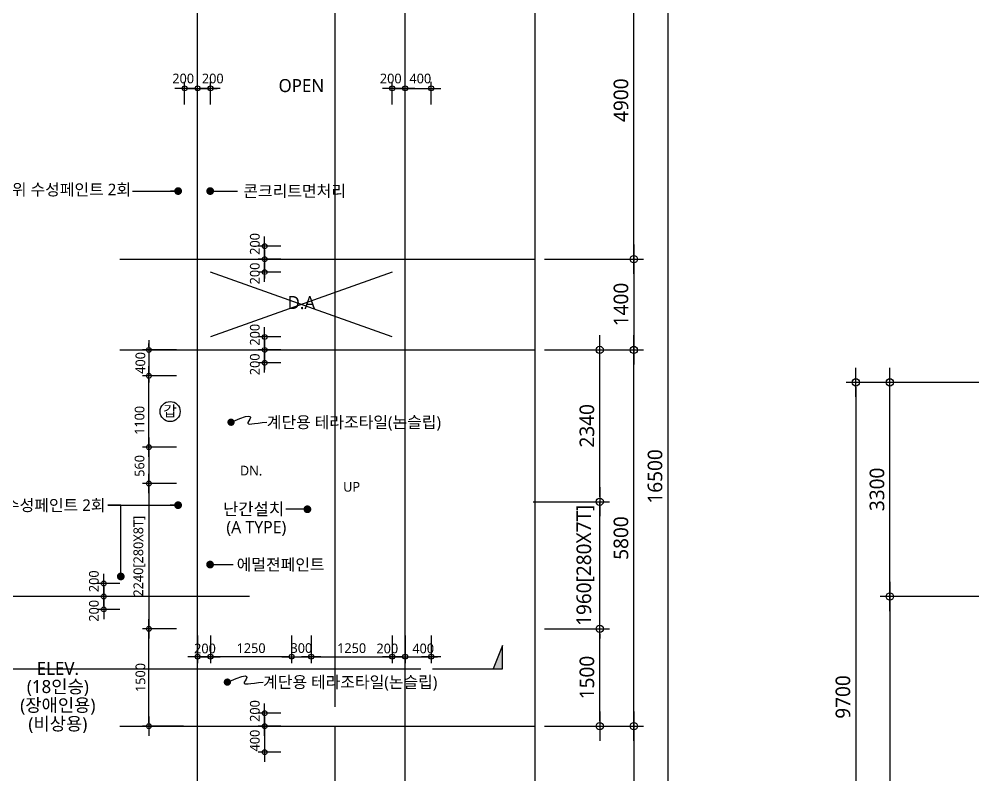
# Model space of a CAD drawing. Header units: millimetres. Extents: x 81033 to 452328, y -17390 to 42241.
# Drawn here: x 157903 to 172845, y 9728 to 21370 of the extents above; entities that cross this region are included whole.
import ezdxf
from ezdxf.enums import TextEntityAlignment as Align

# ---------------------------------------------------------------- set-up
doc = ezdxf.new("R2010")
doc.units = ezdxf.units.MM
doc.header["$LTSCALE"] = 100
doc.header["$MEASUREMENT"] = 0
doc.header["$PDSIZE"] = -10
doc.linetypes.add('CEN', pattern=[62, 60, -1, 0, -1])
doc.layers.get('0').update_dxf_attribs({"linetype": 'CONTINUOUS'})
doc.layers.get('Defpoints').update_dxf_attribs({"color": 171, "linetype": 'CONTINUOUS'})
for name, color, linetype in [('CEN(ST)', 1, 'CEN'), ('LED', 7, 'CONTINUOUS'), ('NDIM', 7, 'CONTINUOUS'), ('SYM', 7, 'CONTINUOUS'), ('TEXT(MIN)', 7, 'CONTINUOUS'), ('TEXT(NOTE小)', 1, 'CONTINUOUS'), ('TEXT(노트)', 7, 'CONTINUOUS')]:
    doc.layers.add(name, color=color, linetype=linetype)
doc.styles.add('CGS', font='cgse', dxfattribs={"bigfont": 'cgs'})
doc.styles.add('나눔바른고딕', font='NanumBarunGothic.ttf')
doc.dimstyles.new('NDIM 1200', dxfattribs={"dimscale": 75, "dimtxt": 3, "dimasz": 1, "dimexe": 2, "dimexo": 2, "dimgap": 1, "dimtad": 1, "dimdec": 0, "dimdsep": 46, "dimtxsty": 'CGS', "dimblk": 'DOT0', "dimcen": 1, "dimdle": 8, "dimclrd": 256, "dimclre": 256, "dimclrt": 256, "dimadec": 0, "dimazin": 0, "dimtfac": 1, "dimtdec": 0, "dimtix": 1, "dimtmove": 2, "dimatfit": 3, "dimldrblk": 'DOT0', "dimfxl": 1, "dimtolj": 1, "dimtzin": 0, "dimlwd": -1, "dimlwe": -1, "dimarcsym": 0})

# ---------------------------------------------------------------- blocks, each defined once
blk = doc.blocks.new('갑종방화문표기')
at = {"layer": 'TEXT(NOTE小)'}
blk.add_circle((0, 0), 150, dxfattribs=at)
at = {"layer": 'TEXT(NOTE小)', "style": '나눔바른고딕'}
blk.add_text('갑', height=160, dxfattribs=at).set_placement((-2, 7), align=Align.MIDDLE_CENTER)
blk = doc.blocks.new('DOT0')
blk.add_line((-3, 0), (3, 0))
at = {"color": 6}
blk.add_circle((0, 0), 0.75, dxfattribs=at)
blk = doc.blocks.new('*D28')
at = {"layer": 'Defpoints', "color": 0, "ltscale": 0.4, "transparency": 16777216}
for p in [(165850, 11975), (166850, 11975), (165850, 10475)]:
    blk.add_point(p, dxfattribs=at)
at = {"layer": 'NDIM', "ltscale": 0.4, "transparency": 16777216}
for p, q in [((166000, 11975), (167000, 11975)), ((166850, 10550), (166850, 11900)), ((166000, 10475), (167000, 10475))]:
    blk.add_line(p, q, dxfattribs=at)
at = {"layer": 'NDIM', "ltscale": 0.4, "transparency": 16777216, "xscale": 75, "yscale": 75, "zscale": 75}
for p, rotation in [((166850, 11975), 90), ((166850, 10475), 270)]:
    blk.add_blockref('DOT0', p, dxfattribs=dict(at, rotation=rotation))
at = {"layer": 'NDIM', "ltscale": 0.4, "transparency": 16777216, "insert": (166653, 11225), "char_height": 225, "attachment_point": 5, "rotation": 90, "style": '나눔바른고딕'}
blk.add_mtext('\\A1;1500', dxfattribs=at)
blk = doc.blocks.new('*D29')
at = {"layer": 'Defpoints', "color": 0, "ltscale": 0.4, "transparency": 16777216}
for p in [(165676, 13935), (166850, 13935), (165850, 11975)]:
    blk.add_point(p, dxfattribs=at)
at = {"layer": 'NDIM', "ltscale": 0.4, "transparency": 16777216}
for p, q in [((166850, 14010), (166850, 14085)), ((165826, 13935), (167000, 13935)), ((166850, 11975), (166850, 13935)), ((166000, 11975), (167000, 11975)), ((166850, 11900), (166850, 11825))]:
    blk.add_line(p, q, dxfattribs=at)
at = {"layer": 'NDIM', "ltscale": 0.4, "transparency": 16777216, "xscale": 75, "yscale": 75, "zscale": 75}
for p, rotation in [((166850, 13935), 270), ((166850, 11975), 90)]:
    blk.add_blockref('DOT0', p, dxfattribs=dict(at, rotation=rotation))
at = {"layer": 'NDIM', "ltscale": 0.4, "transparency": 16777216, "insert": (166629, 12955), "char_height": 225, "attachment_point": 5, "rotation": 90, "style": '나눔바른고딕'}
blk.add_mtext('\\A1;1960[280X7T]', dxfattribs=at)
blk = doc.blocks.new('*D30')
at = {"layer": 'Defpoints', "color": 0, "ltscale": 0.4, "transparency": 16777216}
for p in [(165850, 16275), (166850, 16275), (165676, 13935)]:
    blk.add_point(p, dxfattribs=at)
at = {"layer": 'NDIM', "ltscale": 0.4, "transparency": 16777216}
for p, q in [((166000, 16275), (167000, 16275)), ((166850, 14010), (166850, 16200)), ((165826, 13935), (167000, 13935))]:
    blk.add_line(p, q, dxfattribs=at)
at = {"layer": 'NDIM', "ltscale": 0.4, "transparency": 16777216, "xscale": 75, "yscale": 75, "zscale": 75}
for p, rotation in [((166850, 16275), 90), ((166850, 13935), 270)]:
    blk.add_blockref('DOT0', p, dxfattribs=dict(at, rotation=rotation))
at = {"layer": 'NDIM', "ltscale": 0.4, "transparency": 16777216, "insert": (166653, 15105), "char_height": 225, "attachment_point": 5, "rotation": 90, "style": '나눔바른고딕'}
blk.add_mtext('\\A1;2340', dxfattribs=at)
blk = doc.blocks.new('*D24')
at = {"layer": 'Defpoints', "color": 0, "ltscale": 0.4, "transparency": 16777216}
for p in [(165850, 16275), (167375, 16275), (165850, 10475)]:
    blk.add_point(p, dxfattribs=at)
at = {"layer": 'NDIM', "ltscale": 0.4, "transparency": 16777216}
for p, q in [((166000, 16275), (167525, 16275)), ((167375, 10550), (167375, 16200)), ((166000, 10475), (167525, 10475))]:
    blk.add_line(p, q, dxfattribs=at)
at = {"layer": 'NDIM', "ltscale": 0.4, "transparency": 16777216, "xscale": 75, "yscale": 75, "zscale": 75}
for p, rotation in [((167375, 16275), 90), ((167375, 10475), 270)]:
    blk.add_blockref('DOT0', p, dxfattribs=dict(at, rotation=rotation))
at = {"layer": 'NDIM', "ltscale": 0.4, "transparency": 16777216, "insert": (167178, 13375), "char_height": 225, "attachment_point": 5, "rotation": 90, "style": '나눔바른고딕'}
blk.add_mtext('\\A1;5800', dxfattribs=at)
blk = doc.blocks.new('*D25')
at = {"layer": 'Defpoints', "color": 0, "ltscale": 0.4, "transparency": 16777216}
for p in [(165850, 17675), (165850, 16275), (167375, 16275)]:
    blk.add_point(p, dxfattribs=at)
at = {"layer": 'NDIM', "ltscale": 0.4, "transparency": 16777216}
for p, q in [((166000, 17675), (167525, 17675)), ((167375, 17600), (167375, 16350)), ((166000, 16275), (167525, 16275))]:
    blk.add_line(p, q, dxfattribs=at)
at = {"layer": 'NDIM', "ltscale": 0.4, "transparency": 16777216, "xscale": 75, "yscale": 75, "zscale": 75}
for p, rotation in [((167375, 17675), 90), ((167375, 16275), 270)]:
    blk.add_blockref('DOT0', p, dxfattribs=dict(at, rotation=rotation))
at = {"layer": 'NDIM', "ltscale": 0.4, "transparency": 16777216, "insert": (167178, 16975), "char_height": 225, "attachment_point": 5, "rotation": 90, "style": '나눔바른고딕'}
blk.add_mtext('\\A1;1400', dxfattribs=at)
blk = doc.blocks.new('*D26')
at = {"layer": 'Defpoints', "color": 0, "ltscale": 0.4, "transparency": 16777216}
for p in [(165850, 22575), (167375, 22575), (165850, 17675)]:
    blk.add_point(p, dxfattribs=at)
at = {"layer": 'NDIM', "ltscale": 0.4, "transparency": 16777216}
for p, q in [((166000, 22575), (167525, 22575)), ((167375, 17750), (167375, 22500)), ((166000, 17675), (167525, 17675))]:
    blk.add_line(p, q, dxfattribs=at)
at = {"layer": 'NDIM', "ltscale": 0.4, "transparency": 16777216, "xscale": 75, "yscale": 75, "zscale": 75}
for p, rotation in [((167375, 22575), 90), ((167375, 17675), 270)]:
    blk.add_blockref('DOT0', p, dxfattribs=dict(at, rotation=rotation))
at = {"layer": 'NDIM', "ltscale": 0.4, "transparency": 16777216, "insert": (167178, 20125), "char_height": 225, "attachment_point": 5, "rotation": 90, "style": '나눔바른고딕'}
blk.add_mtext('\\A1;4900', dxfattribs=at)
blk = doc.blocks.new('*D19')
at = {"layer": 'Defpoints', "color": 0, "ltscale": 0.4, "transparency": 16777216}
for p in [(165850, 10475), (165850, 6075), (167375, 6075)]:
    blk.add_point(p, dxfattribs=at)
at = {"layer": 'NDIM', "ltscale": 0.4, "transparency": 16777216}
for p, q in [((166000, 10475), (167525, 10475)), ((167375, 10400), (167375, 6150)), ((166000, 6075), (167525, 6075))]:
    blk.add_line(p, q, dxfattribs=at)
at = {"layer": 'NDIM', "ltscale": 0.4, "transparency": 16777216, "xscale": 75, "yscale": 75, "zscale": 75}
for p, rotation in [((167375, 10475), 90), ((167375, 6075), 270)]:
    blk.add_blockref('DOT0', p, dxfattribs=dict(at, rotation=rotation))
at = {"layer": 'NDIM', "ltscale": 0.4, "transparency": 16777216, "insert": (167178, 8275), "char_height": 225, "attachment_point": 5, "rotation": 90, "style": '나눔바른고딕'}
blk.add_mtext('\\A1;4400', dxfattribs=at)
blk = doc.blocks.new('*D21')
at = {"layer": 'Defpoints', "color": 0, "ltscale": 0.4, "transparency": 16777216}
for p in [(165850, 22575), (165850, 6075), (167900, 6075)]:
    blk.add_point(p, dxfattribs=at)
at = {"layer": 'NDIM', "ltscale": 0.4, "transparency": 16777216}
for p, q in [((166000, 22575), (168050, 22575)), ((167900, 22500), (167900, 6150)), ((166000, 6075), (168050, 6075))]:
    blk.add_line(p, q, dxfattribs=at)
at = {"layer": 'NDIM', "ltscale": 0.4, "transparency": 16777216, "xscale": 75, "yscale": 75, "zscale": 75}
for p, rotation in [((167900, 22575), 90), ((167900, 6075), 270)]:
    blk.add_blockref('DOT0', p, dxfattribs=dict(at, rotation=rotation))
at = {"layer": 'NDIM', "ltscale": 0.4, "transparency": 16777216, "insert": (167703, 14325), "char_height": 225, "attachment_point": 5, "rotation": 90, "style": '나눔바른고딕'}
blk.add_mtext('\\A1;16500', dxfattribs=at)
blk = doc.blocks.new('*D117')
at = {"layer": 'Defpoints', "color": 0, "ltscale": 0.4, "transparency": 16777216}
for p in [(172847, 15775), (170798, 6075), (172847, 6075)]:
    blk.add_point(p, dxfattribs=at)
at = {"layer": 'NDIM', "ltscale": 0.4, "transparency": 16777216}
for p, q in [((172697, 15775), (170648, 15775)), ((170798, 15700), (170798, 6150)), ((172697, 6075), (170648, 6075))]:
    blk.add_line(p, q, dxfattribs=at)
at = {"layer": 'NDIM', "ltscale": 0.4, "transparency": 16777216, "xscale": 75, "yscale": 75, "zscale": 75}
for p, rotation in [((170798, 15775), 90), ((170798, 6075), 270)]:
    blk.add_blockref('DOT0', p, dxfattribs=dict(at, rotation=rotation))
at = {"layer": 'NDIM', "ltscale": 0.4, "transparency": 16777216, "insert": (170600, 10925), "char_height": 225, "attachment_point": 5, "rotation": 90, "style": '나눔바른고딕'}
blk.add_mtext('\\A1;9700', dxfattribs=at)
blk = doc.blocks.new('*D119')
at = {"layer": 'Defpoints', "color": 0, "ltscale": 0.4, "transparency": 16777216}
for p in [(171323, 15775), (172847, 15775), (172847, 12475)]:
    blk.add_point(p, dxfattribs=at)
at = {"layer": 'NDIM', "ltscale": 0.4, "transparency": 16777216}
for p, q in [((172697, 15775), (171173, 15775)), ((171323, 12550), (171323, 15700)), ((172697, 12475), (171173, 12475))]:
    blk.add_line(p, q, dxfattribs=at)
at = {"layer": 'NDIM', "ltscale": 0.4, "transparency": 16777216, "xscale": 75, "yscale": 75, "zscale": 75}
for p, rotation in [((171323, 15775), 90), ((171323, 12475), 270)]:
    blk.add_blockref('DOT0', p, dxfattribs=dict(at, rotation=rotation))
at = {"layer": 'NDIM', "ltscale": 0.4, "transparency": 16777216, "insert": (171125, 14125), "char_height": 225, "attachment_point": 5, "rotation": 90, "style": '나눔바른고딕'}
blk.add_mtext('\\A1;3300', dxfattribs=at)
blk = doc.blocks.new('*D120')
at = {"layer": 'Defpoints', "color": 0, "ltscale": 0.4, "transparency": 16777216}
for p in [(172847, 12475), (171323, 6075), (172847, 6075)]:
    blk.add_point(p, dxfattribs=at)
at = {"layer": 'NDIM', "ltscale": 0.4, "transparency": 16777216}
for p, q in [((172697, 12475), (171173, 12475)), ((171323, 12400), (171323, 6150)), ((172697, 6075), (171173, 6075))]:
    blk.add_line(p, q, dxfattribs=at)
at = {"layer": 'NDIM', "ltscale": 0.4, "transparency": 16777216, "xscale": 75, "yscale": 75, "zscale": 75}
for p, rotation in [((171323, 12475), 90), ((171323, 6075), 270)]:
    blk.add_blockref('DOT0', p, dxfattribs=dict(at, rotation=rotation))
at = {"layer": 'NDIM', "ltscale": 0.4, "transparency": 16777216, "insert": (171125, 9275), "char_height": 225, "attachment_point": 5, "rotation": 90, "style": '나눔바른고딕'}
blk.add_mtext('\\A1;6400', dxfattribs=at)
blk = doc.blocks.new('SECTION-11')
at = {"layer": 'SYM'}
blk.add_hatch(color=256, dxfattribs=at).paths.add_polyline_path([(171265, 27376), (171625, 27232), (171625, 27376)])
h = blk.add_hatch(color=256, dxfattribs=at)
h.paths.add_polyline_path([(170777, 11530), (171201, 11106, -0.414214), (171201, 11954)])
h.paths.add_polyline_path([(171201, 11106), (171625, 10682), (171625, 10930, -0.198912)])
h.paths.add_polyline_path([(171201, 11954, -0.198912), (171625, 12130), (171625, 12379)])
at = {"layer": 'Defpoints'}
blk.add_line((171625, 13930), (171625, 25132), dxfattribs=at)
at = {"layer": 'SYM'}
for p, q in [((171265, 27376), (171625, 27232)), ((171625, 27376), (171265, 27376)), ((171625, 25492), (171625, 27376)), ((171625, 25132), (171625, 25312)), ((171625, 13630), (171625, 13930)), ((171625, 12130), (171625, 13330)), ((171625, 12379), (170777, 11530)), ((171625, 10682), (170777, 11530)), ((171025, 11530), (172225, 11530)), ((171625, 10682), (171625, 10930))]:
    blk.add_line(p, q, dxfattribs=at)
blk.add_arc((171625, 11530), 600, 90, 88.3138, dxfattribs=at)
blk = doc.blocks.new('*D356')
at = {"layer": 'Defpoints', "color": 0, "ltscale": 0.4, "transparency": 16777216}
for p in [(159203, 12675), (159550, 12675), (159550, 12475)]:
    blk.add_point(p, dxfattribs=at)
at = {"layer": 'NDIM', "ltscale": 0.4, "transparency": 16777216}
for p, q in [((159450, 12675), (159103, 12675)), ((159203, 12525), (159203, 12625)), ((159450, 12475), (159103, 12475))]:
    blk.add_line(p, q, dxfattribs=at)
at = {"layer": 'NDIM', "ltscale": 0.4, "transparency": 16777216, "xscale": 50, "yscale": 50, "zscale": 50}
for p, rotation in [((159203, 12675), 90), ((159203, 12475), 270)]:
    blk.add_blockref('DOT0', p, dxfattribs=dict(at, rotation=rotation))
at = {"layer": 'NDIM', "ltscale": 0.4, "transparency": 16777216, "insert": (159052, 12709), "char_height": 150, "attachment_point": 5, "rotation": 90, "style": '나눔바른고딕'}
blk.add_mtext('\\A1;200', dxfattribs=at)
blk = doc.blocks.new('*D357')
at = {"layer": 'Defpoints', "color": 0, "ltscale": 0.4, "transparency": 16777216}
for p in [(159550, 12475), (159203, 12275), (159550, 12275)]:
    blk.add_point(p, dxfattribs=at)
at = {"layer": 'NDIM', "ltscale": 0.4, "transparency": 16777216}
for p, q in [((159450, 12475), (159103, 12475)), ((159203, 12425), (159203, 12325)), ((159450, 12275), (159103, 12275))]:
    blk.add_line(p, q, dxfattribs=at)
at = {"layer": 'NDIM', "ltscale": 0.4, "transparency": 16777216, "xscale": 50, "yscale": 50, "zscale": 50}
for p, rotation in [((159203, 12475), 90), ((159203, 12275), 270)]:
    blk.add_blockref('DOT0', p, dxfattribs=dict(at, rotation=rotation))
at = {"layer": 'NDIM', "ltscale": 0.4, "transparency": 16777216, "insert": (159052, 12253), "char_height": 150, "attachment_point": 5, "rotation": 90, "style": '나눔바른고딕'}
blk.add_mtext('\\A1;200', dxfattribs=at)
blk = doc.blocks.new('*D375')
at = {"layer": 'Defpoints', "color": 0, "ltscale": 0.4, "transparency": 16777216}
for p in [(161684, 10675), (162031, 10675), (162031, 10475)]:
    blk.add_point(p, dxfattribs=at)
at = {"layer": 'NDIM', "ltscale": 0.4, "transparency": 16777216}
for p, q in [((161931, 10675), (161584, 10675)), ((161684, 10525), (161684, 10625)), ((161931, 10475), (161584, 10475))]:
    blk.add_line(p, q, dxfattribs=at)
at = {"layer": 'NDIM', "ltscale": 0.4, "transparency": 16777216, "xscale": 50, "yscale": 50, "zscale": 50}
for p, rotation in [((161684, 10675), 90), ((161684, 10475), 270)]:
    blk.add_blockref('DOT0', p, dxfattribs=dict(at, rotation=rotation))
at = {"layer": 'NDIM', "ltscale": 0.4, "transparency": 16777216, "insert": (161533, 10709), "char_height": 150, "attachment_point": 5, "rotation": 90, "style": '나눔바른고딕'}
blk.add_mtext('\\A1;200', dxfattribs=at)
blk = doc.blocks.new('*D376')
at = {"layer": 'Defpoints', "color": 0, "ltscale": 0.4, "transparency": 16777216}
for p in [(162031, 10475), (161684, 10075), (162031, 10075)]:
    blk.add_point(p, dxfattribs=at)
at = {"layer": 'NDIM', "ltscale": 0.4, "transparency": 16777216}
for p, q in [((161931, 10475), (161584, 10475)), ((161684, 10425), (161684, 10125)), ((161931, 10075), (161584, 10075))]:
    blk.add_line(p, q, dxfattribs=at)
at = {"layer": 'NDIM', "ltscale": 0.4, "transparency": 16777216, "xscale": 50, "yscale": 50, "zscale": 50}
for p, rotation in [((161684, 10475), 90), ((161684, 10075), 270)]:
    blk.add_blockref('DOT0', p, dxfattribs=dict(at, rotation=rotation))
at = {"layer": 'NDIM', "ltscale": 0.4, "transparency": 16777216, "insert": (161533, 10253), "char_height": 150, "attachment_point": 5, "rotation": 90, "style": '나눔바른고딕'}
blk.add_mtext('\\A1;400', dxfattribs=at)
blk = doc.blocks.new('*D377')
at = {"layer": 'Defpoints', "color": 0, "ltscale": 0.4, "transparency": 16777216}
for p in [(160850, 11975), (162100, 11975), (160850, 11546)]:
    blk.add_point(p, dxfattribs=at)
at = {"layer": 'NDIM', "ltscale": 0.4, "transparency": 16777216}
for p, q in [((160850, 11875), (160850, 11446)), ((162100, 11875), (162100, 11446)), ((162050, 11546), (160900, 11546))]:
    blk.add_line(p, q, dxfattribs=at)
at = {"layer": 'NDIM', "ltscale": 0.4, "transparency": 16777216, "xscale": 50, "yscale": 50, "zscale": 50, "rotation": 180}
blk.add_blockref('DOT0', (160850, 11546), dxfattribs=at)
at = {"layer": 'NDIM', "ltscale": 0.4, "transparency": 16777216, "xscale": 50, "yscale": 50, "zscale": 50}
blk.add_blockref('DOT0', (162100, 11546), dxfattribs=at)
at = {"layer": 'NDIM', "ltscale": 0.4, "transparency": 16777216, "insert": (161475, 11677), "char_height": 150, "attachment_point": 5, "style": '나눔바른고딕'}
blk.add_mtext('\\A1;1250', dxfattribs=at)
blk = doc.blocks.new('*D378')
at = {"layer": 'Defpoints', "color": 0, "ltscale": 0.4, "transparency": 16777216}
for p in [(162100, 11975), (162400, 11975), (162400, 11546)]:
    blk.add_point(p, dxfattribs=at)
at = {"layer": 'NDIM', "ltscale": 0.4, "transparency": 16777216}
for p, q in [((162100, 11875), (162100, 11446)), ((162400, 11875), (162400, 11446)), ((162050, 11546), (162000, 11546)), ((162100, 11546), (162400, 11546)), ((162450, 11546), (162500, 11546))]:
    blk.add_line(p, q, dxfattribs=at)
at = {"layer": 'NDIM', "ltscale": 0.4, "transparency": 16777216, "xscale": 50, "yscale": 50, "zscale": 50}
blk.add_blockref('DOT0', (162100, 11546), dxfattribs=at)
at = {"layer": 'NDIM', "ltscale": 0.4, "transparency": 16777216, "xscale": 50, "yscale": 50, "zscale": 50, "rotation": 180}
blk.add_blockref('DOT0', (162400, 11546), dxfattribs=at)
at = {"layer": 'NDIM', "ltscale": 0.4, "transparency": 16777216, "insert": (162250, 11678), "char_height": 150, "attachment_point": 5, "style": '나눔바른고딕'}
blk.add_mtext('\\A1;300', dxfattribs=at)
blk = doc.blocks.new('*D379')
at = {"layer": 'Defpoints', "color": 0, "ltscale": 0.4, "transparency": 16777216}
for p in [(162400, 11975), (163650, 11975), (163650, 11546)]:
    blk.add_point(p, dxfattribs=at)
at = {"layer": 'NDIM', "ltscale": 0.4, "transparency": 16777216}
for p, q in [((162400, 11875), (162400, 11446)), ((163650, 11875), (163650, 11446)), ((162450, 11546), (163600, 11546))]:
    blk.add_line(p, q, dxfattribs=at)
at = {"layer": 'NDIM', "ltscale": 0.4, "transparency": 16777216, "xscale": 50, "yscale": 50, "zscale": 50, "rotation": 180}
blk.add_blockref('DOT0', (162400, 11546), dxfattribs=at)
at = {"layer": 'NDIM', "ltscale": 0.4, "transparency": 16777216, "xscale": 50, "yscale": 50, "zscale": 50}
blk.add_blockref('DOT0', (163650, 11546), dxfattribs=at)
at = {"layer": 'NDIM', "ltscale": 0.4, "transparency": 16777216, "insert": (163025, 11677), "char_height": 150, "attachment_point": 5, "style": '나눔바른고딕'}
blk.add_mtext('\\A1;1250', dxfattribs=at)
blk = doc.blocks.new('*D380')
at = {"layer": 'Defpoints', "color": 0, "ltscale": 0.4, "transparency": 16777216}
for p in [(160650, 11975), (160850, 11975), (160850, 11546)]:
    blk.add_point(p, dxfattribs=at)
at = {"layer": 'NDIM', "ltscale": 0.4, "transparency": 16777216}
for p, q in [((160650, 11875), (160650, 11446)), ((160850, 11875), (160850, 11446)), ((160700, 11546), (160800, 11546))]:
    blk.add_line(p, q, dxfattribs=at)
at = {"layer": 'NDIM', "ltscale": 0.4, "transparency": 16777216, "xscale": 50, "yscale": 50, "zscale": 50, "rotation": 180}
blk.add_blockref('DOT0', (160650, 11546), dxfattribs=at)
at = {"layer": 'NDIM', "ltscale": 0.4, "transparency": 16777216, "xscale": 50, "yscale": 50, "zscale": 50}
blk.add_blockref('DOT0', (160850, 11546), dxfattribs=at)
at = {"layer": 'NDIM', "ltscale": 0.4, "transparency": 16777216, "insert": (160764, 11672), "char_height": 150, "attachment_point": 5, "style": '나눔바른고딕'}
blk.add_mtext('\\A1;200', dxfattribs=at)
blk = doc.blocks.new('*D381')
at = {"layer": 'Defpoints', "color": 0, "ltscale": 0.4, "transparency": 16777216}
for p in [(163650, 11975), (163850, 11975), (163650, 11546)]:
    blk.add_point(p, dxfattribs=at)
at = {"layer": 'NDIM', "ltscale": 0.4, "transparency": 16777216}
for p, q in [((163650, 11875), (163650, 11446)), ((163850, 11875), (163850, 11446)), ((163800, 11546), (163700, 11546))]:
    blk.add_line(p, q, dxfattribs=at)
at = {"layer": 'NDIM', "ltscale": 0.4, "transparency": 16777216, "xscale": 50, "yscale": 50, "zscale": 50, "rotation": 180}
blk.add_blockref('DOT0', (163650, 11546), dxfattribs=at)
at = {"layer": 'NDIM', "ltscale": 0.4, "transparency": 16777216, "xscale": 50, "yscale": 50, "zscale": 50}
blk.add_blockref('DOT0', (163850, 11546), dxfattribs=at)
at = {"layer": 'NDIM', "ltscale": 0.4, "transparency": 16777216, "insert": (163575, 11672), "char_height": 150, "attachment_point": 5, "style": '나눔바른고딕'}
blk.add_mtext('\\A1;200', dxfattribs=at)
blk = doc.blocks.new('*D382')
at = {"layer": 'Defpoints', "color": 0, "ltscale": 0.4, "transparency": 16777216}
for p in [(163850, 11975), (164250, 11975), (164250, 11546)]:
    blk.add_point(p, dxfattribs=at)
at = {"layer": 'NDIM', "ltscale": 0.4, "transparency": 16777216}
for p, q in [((163850, 11875), (163850, 11446)), ((164250, 11875), (164250, 11446)), ((163800, 11546), (163750, 11546)), ((163850, 11546), (164250, 11546)), ((164300, 11546), (164350, 11546))]:
    blk.add_line(p, q, dxfattribs=at)
at = {"layer": 'NDIM', "ltscale": 0.4, "transparency": 16777216, "xscale": 50, "yscale": 50, "zscale": 50}
blk.add_blockref('DOT0', (163850, 11546), dxfattribs=at)
at = {"layer": 'NDIM', "ltscale": 0.4, "transparency": 16777216, "xscale": 50, "yscale": 50, "zscale": 50, "rotation": 180}
blk.add_blockref('DOT0', (164250, 11546), dxfattribs=at)
at = {"layer": 'NDIM', "ltscale": 0.4, "transparency": 16777216, "insert": (164128, 11672), "char_height": 150, "attachment_point": 5, "style": '나눔바른고딕'}
blk.add_mtext('\\A1;400', dxfattribs=at)
blk = doc.blocks.new('*D369')
at = {"layer": 'Defpoints', "color": 0, "ltscale": 0.4, "transparency": 16777216}
for p in [(161684, 16475), (162031, 16475), (162031, 16275)]:
    blk.add_point(p, dxfattribs=at)
at = {"layer": 'NDIM', "ltscale": 0.4, "transparency": 16777216}
for p, q in [((161931, 16475), (161584, 16475)), ((161684, 16325), (161684, 16425)), ((161931, 16275), (161584, 16275))]:
    blk.add_line(p, q, dxfattribs=at)
at = {"layer": 'NDIM', "ltscale": 0.4, "transparency": 16777216, "xscale": 50, "yscale": 50, "zscale": 50}
for p, rotation in [((161684, 16475), 90), ((161684, 16275), 270)]:
    blk.add_blockref('DOT0', p, dxfattribs=dict(at, rotation=rotation))
at = {"layer": 'NDIM', "ltscale": 0.4, "transparency": 16777216, "insert": (161533, 16509), "char_height": 150, "attachment_point": 5, "rotation": 90, "style": '나눔바른고딕'}
blk.add_mtext('\\A1;200', dxfattribs=at)
blk = doc.blocks.new('*D370')
at = {"layer": 'Defpoints', "color": 0, "ltscale": 0.4, "transparency": 16777216}
for p in [(162031, 16275), (161684, 16075), (162031, 16075)]:
    blk.add_point(p, dxfattribs=at)
at = {"layer": 'NDIM', "ltscale": 0.4, "transparency": 16777216}
for p, q in [((161684, 16325), (161684, 16375)), ((161931, 16275), (161584, 16275)), ((161684, 16275), (161684, 16075)), ((161931, 16075), (161584, 16075)), ((161684, 16025), (161684, 15975))]:
    blk.add_line(p, q, dxfattribs=at)
at = {"layer": 'NDIM', "ltscale": 0.4, "transparency": 16777216, "xscale": 50, "yscale": 50, "zscale": 50}
for p, rotation in [((161684, 16275), 270), ((161684, 16075), 90)]:
    blk.add_blockref('DOT0', p, dxfattribs=dict(at, rotation=rotation))
at = {"layer": 'NDIM', "ltscale": 0.4, "transparency": 16777216, "insert": (161533, 16053), "char_height": 150, "attachment_point": 5, "rotation": 90, "style": '나눔바른고딕'}
blk.add_mtext('\\A1;200', dxfattribs=at)
blk = doc.blocks.new('*D345')
at = {"layer": 'Defpoints', "color": 0, "ltscale": 0.4, "transparency": 16777216}
for p in [(161684, 17875), (162031, 17875), (162031, 17675)]:
    blk.add_point(p, dxfattribs=at)
at = {"layer": 'NDIM', "ltscale": 0.4, "transparency": 16777216}
for p, q in [((161931, 17875), (161584, 17875)), ((161684, 17725), (161684, 17825)), ((161931, 17675), (161584, 17675))]:
    blk.add_line(p, q, dxfattribs=at)
at = {"layer": 'NDIM', "ltscale": 0.4, "transparency": 16777216, "xscale": 50, "yscale": 50, "zscale": 50}
for p, rotation in [((161684, 17875), 90), ((161684, 17675), 270)]:
    blk.add_blockref('DOT0', p, dxfattribs=dict(at, rotation=rotation))
at = {"layer": 'NDIM', "ltscale": 0.4, "transparency": 16777216, "insert": (161533, 17909), "char_height": 150, "attachment_point": 5, "rotation": 90, "style": '나눔바른고딕'}
blk.add_mtext('\\A1;200', dxfattribs=at)
blk = doc.blocks.new('*D346')
at = {"layer": 'Defpoints', "color": 0, "ltscale": 0.4, "transparency": 16777216}
for p in [(162031, 17675), (161684, 17475), (162031, 17475)]:
    blk.add_point(p, dxfattribs=at)
at = {"layer": 'NDIM', "ltscale": 0.4, "transparency": 16777216}
for p, q in [((161931, 17675), (161584, 17675)), ((161684, 17725), (161684, 17775)), ((161684, 17675), (161684, 17475)), ((161931, 17475), (161584, 17475)), ((161684, 17425), (161684, 17375))]:
    blk.add_line(p, q, dxfattribs=at)
at = {"layer": 'NDIM', "ltscale": 0.4, "transparency": 16777216, "xscale": 50, "yscale": 50, "zscale": 50}
for p, rotation in [((161684, 17675), 270), ((161684, 17475), 90)]:
    blk.add_blockref('DOT0', p, dxfattribs=dict(at, rotation=rotation))
at = {"layer": 'NDIM', "ltscale": 0.4, "transparency": 16777216, "insert": (161533, 17453), "char_height": 150, "attachment_point": 5, "rotation": 90, "style": '나눔바른고딕'}
blk.add_mtext('\\A1;200', dxfattribs=at)
blk = doc.blocks.new('*D349')
at = {"layer": 'Defpoints', "color": 0, "ltscale": 0.4, "transparency": 16777216}
for p in [(160850, 20307), (160650, 19959), (160850, 19959)]:
    blk.add_point(p, dxfattribs=at)
at = {"layer": 'NDIM', "ltscale": 0.4, "transparency": 16777216}
for p, q in [((160650, 20059), (160650, 20407)), ((160850, 20059), (160850, 20407)), ((160600, 20307), (160550, 20307)), ((160650, 20307), (160850, 20307)), ((160900, 20307), (160950, 20307))]:
    blk.add_line(p, q, dxfattribs=at)
at = {"layer": 'NDIM', "ltscale": 0.4, "transparency": 16777216, "xscale": 50, "yscale": 50, "zscale": 50}
blk.add_blockref('DOT0', (160650, 20307), dxfattribs=at)
at = {"layer": 'NDIM', "ltscale": 0.4, "transparency": 16777216, "xscale": 50, "yscale": 50, "zscale": 50, "rotation": 180}
blk.add_blockref('DOT0', (160850, 20307), dxfattribs=at)
at = {"layer": 'NDIM', "ltscale": 0.4, "transparency": 16777216, "insert": (160884, 20458), "char_height": 150, "attachment_point": 5, "style": '나눔바른고딕'}
blk.add_mtext('\\A1;200', dxfattribs=at)
blk = doc.blocks.new('*D350')
at = {"layer": 'Defpoints', "color": 0, "ltscale": 0.4, "transparency": 16777216}
for p in [(160450, 20307), (160450, 19959), (160650, 19959)]:
    blk.add_point(p, dxfattribs=at)
at = {"layer": 'NDIM', "ltscale": 0.4, "transparency": 16777216}
for p, q in [((160450, 20059), (160450, 20407)), ((160650, 20059), (160650, 20407)), ((160600, 20307), (160500, 20307))]:
    blk.add_line(p, q, dxfattribs=at)
at = {"layer": 'NDIM', "ltscale": 0.4, "transparency": 16777216, "xscale": 50, "yscale": 50, "zscale": 50, "rotation": 180}
blk.add_blockref('DOT0', (160450, 20307), dxfattribs=at)
at = {"layer": 'NDIM', "ltscale": 0.4, "transparency": 16777216, "xscale": 50, "yscale": 50, "zscale": 50}
blk.add_blockref('DOT0', (160650, 20307), dxfattribs=at)
at = {"layer": 'NDIM', "ltscale": 0.4, "transparency": 16777216, "insert": (160428, 20458), "char_height": 150, "attachment_point": 5, "style": '나눔바른고딕'}
blk.add_mtext('\\A1;200', dxfattribs=at)
blk = doc.blocks.new('*D328')
at = {"layer": 'Defpoints', "color": 0, "ltscale": 0.4, "transparency": 16777216}
for p in [(164250, 20307), (163850, 19959), (164250, 19959)]:
    blk.add_point(p, dxfattribs=at)
at = {"layer": 'NDIM', "ltscale": 0.4, "transparency": 16777216}
for p, q in [((163850, 20059), (163850, 20407)), ((164250, 20059), (164250, 20407)), ((163900, 20307), (164200, 20307))]:
    blk.add_line(p, q, dxfattribs=at)
at = {"layer": 'NDIM', "ltscale": 0.4, "transparency": 16777216, "xscale": 50, "yscale": 50, "zscale": 50, "rotation": 180}
blk.add_blockref('DOT0', (163850, 20307), dxfattribs=at)
at = {"layer": 'NDIM', "ltscale": 0.4, "transparency": 16777216, "xscale": 50, "yscale": 50, "zscale": 50}
blk.add_blockref('DOT0', (164250, 20307), dxfattribs=at)
at = {"layer": 'NDIM', "ltscale": 0.4, "transparency": 16777216, "insert": (164084, 20458), "char_height": 150, "attachment_point": 5, "style": '나눔바른고딕'}
blk.add_mtext('\\A1;400', dxfattribs=at)
blk = doc.blocks.new('*D329')
at = {"layer": 'Defpoints', "color": 0, "ltscale": 0.4, "transparency": 16777216}
for p in [(163650, 20307), (163650, 19959), (163850, 19959)]:
    blk.add_point(p, dxfattribs=at)
at = {"layer": 'NDIM', "ltscale": 0.4, "transparency": 16777216}
for p, q in [((163650, 20059), (163650, 20407)), ((163850, 20059), (163850, 20407)), ((163800, 20307), (163700, 20307))]:
    blk.add_line(p, q, dxfattribs=at)
at = {"layer": 'NDIM', "ltscale": 0.4, "transparency": 16777216, "xscale": 50, "yscale": 50, "zscale": 50, "rotation": 180}
blk.add_blockref('DOT0', (163650, 20307), dxfattribs=at)
at = {"layer": 'NDIM', "ltscale": 0.4, "transparency": 16777216, "xscale": 50, "yscale": 50, "zscale": 50}
blk.add_blockref('DOT0', (163850, 20307), dxfattribs=at)
at = {"layer": 'NDIM', "ltscale": 0.4, "transparency": 16777216, "insert": (163628, 20458), "char_height": 150, "attachment_point": 5, "style": '나눔바른고딕'}
blk.add_mtext('\\A1;200', dxfattribs=at)
blk = doc.blocks.new('*D351')
at = {"layer": 'Defpoints', "color": 0, "ltscale": 0.4, "transparency": 16777216}
for p in [(159900, 15875), (160425, 15875), (160425, 14775)]:
    blk.add_point(p, dxfattribs=at)
at = {"layer": 'NDIM', "ltscale": 0.4, "transparency": 16777216}
for p, q in [((160325, 15875), (159800, 15875)), ((159900, 14825), (159900, 15825)), ((160325, 14775), (159800, 14775))]:
    blk.add_line(p, q, dxfattribs=at)
at = {"layer": 'NDIM', "ltscale": 0.4, "transparency": 16777216, "xscale": 50, "yscale": 50, "zscale": 50}
for p, rotation in [((159900, 15875), 90), ((159900, 14775), 270)]:
    blk.add_blockref('DOT0', p, dxfattribs=dict(at, rotation=rotation))
at = {"layer": 'NDIM', "ltscale": 0.4, "transparency": 16777216, "insert": (159756, 15189), "char_height": 150, "attachment_point": 5, "rotation": 90, "style": '나눔바른고딕'}
blk.add_mtext('\\A1;1100', dxfattribs=at)
blk = doc.blocks.new('*D352')
at = {"layer": 'Defpoints', "color": 0, "ltscale": 0.4, "transparency": 16777216}
for p in [(160425, 14215), (159900, 11975), (160425, 11975)]:
    blk.add_point(p, dxfattribs=at)
at = {"layer": 'NDIM', "ltscale": 0.4, "transparency": 16777216}
for p, q in [((160325, 14215), (159800, 14215)), ((159900, 14165), (159900, 12025)), ((160325, 11975), (159800, 11975))]:
    blk.add_line(p, q, dxfattribs=at)
at = {"layer": 'NDIM', "ltscale": 0.4, "transparency": 16777216, "xscale": 50, "yscale": 50, "zscale": 50}
for p, rotation in [((159900, 14215), 90), ((159900, 11975), 270)]:
    blk.add_blockref('DOT0', p, dxfattribs=dict(at, rotation=rotation))
at = {"layer": 'NDIM', "ltscale": 0.4, "transparency": 16777216, "insert": (159753, 13095), "char_height": 150, "attachment_point": 5, "rotation": 90, "style": '나눔바른고딕'}
blk.add_mtext('\\A1;2240[280X8T]', dxfattribs=at)
blk = doc.blocks.new('*D353')
at = {"layer": 'Defpoints', "color": 0, "ltscale": 0.4, "transparency": 16777216}
for p in [(160425, 16275), (159900, 15875), (160425, 15875)]:
    blk.add_point(p, dxfattribs=at)
at = {"layer": 'NDIM', "ltscale": 0.4, "transparency": 16777216}
for p, q in [((159900, 16325), (159900, 16375)), ((160325, 16275), (159800, 16275)), ((159900, 16275), (159900, 15875)), ((160325, 15875), (159800, 15875)), ((159900, 15825), (159900, 15775))]:
    blk.add_line(p, q, dxfattribs=at)
at = {"layer": 'NDIM', "ltscale": 0.4, "transparency": 16777216, "xscale": 50, "yscale": 50, "zscale": 50}
for p, rotation in [((159900, 16275), 270), ((159900, 15875), 90)]:
    blk.add_blockref('DOT0', p, dxfattribs=dict(at, rotation=rotation))
at = {"layer": 'NDIM', "ltscale": 0.4, "transparency": 16777216, "insert": (159769, 16075), "char_height": 150, "attachment_point": 5, "rotation": 90, "style": '나눔바른고딕'}
blk.add_mtext('\\A1;400', dxfattribs=at)
blk = doc.blocks.new('_Dot')
at = {"color": 0, "linetype": 'ByBlock', "lineweight": -2}
blk.add_line((-0.5, 0), (-1, 0), dxfattribs=at)
at = {"color": 0, "linetype": 'ByBlock', "const_width": 0.5}
blk.add_lwpolyline([(-0.25, 0, 1), (0.25, 0, 1)], format="xyb", close=True, dxfattribs=at)
blk = doc.blocks.new('*D391')
at = {"layer": 'Defpoints', "color": 0, "ltscale": 0.4, "transparency": 16777216}
for p in [(159900, 11975), (160425, 11975), (160535, 10475)]:
    blk.add_point(p, dxfattribs=at)
at = {"layer": 'NDIM', "ltscale": 0.4, "transparency": 16777216}
for p, q in [((160325, 11975), (159800, 11975)), ((159900, 10525), (159900, 11925)), ((160435, 10475), (159800, 10475))]:
    blk.add_line(p, q, dxfattribs=at)
at = {"layer": 'NDIM', "ltscale": 0.4, "transparency": 16777216, "xscale": 50, "yscale": 50, "zscale": 50}
for p, rotation in [((159900, 11975), 90), ((159900, 10475), 270)]:
    blk.add_blockref('DOT0', p, dxfattribs=dict(at, rotation=rotation))
at = {"layer": 'NDIM', "ltscale": 0.4, "transparency": 16777216, "insert": (159769, 11225), "char_height": 150, "attachment_point": 5, "rotation": 90, "style": '나눔바른고딕'}
blk.add_mtext('\\A1;1500', dxfattribs=at)
blk = doc.blocks.new('*D392')
at = {"layer": 'Defpoints', "color": 0, "ltscale": 0.4, "transparency": 16777216}
for p in [(160425, 14775), (159900, 14215), (160425, 14215)]:
    blk.add_point(p, dxfattribs=at)
at = {"layer": 'NDIM', "ltscale": 0.4, "transparency": 16777216}
for p, q in [((160325, 14775), (159800, 14775)), ((159900, 14725), (159900, 14265)), ((160325, 14215), (159800, 14215))]:
    blk.add_line(p, q, dxfattribs=at)
at = {"layer": 'NDIM', "ltscale": 0.4, "transparency": 16777216, "xscale": 50, "yscale": 50, "zscale": 50}
for p, rotation in [((159900, 14775), 90), ((159900, 14215), 270)]:
    blk.add_blockref('DOT0', p, dxfattribs=dict(at, rotation=rotation))
at = {"layer": 'NDIM', "ltscale": 0.4, "transparency": 16777216, "insert": (159756, 14487), "char_height": 150, "attachment_point": 5, "rotation": 90, "style": '나눔바른고딕'}
blk.add_mtext('\\A1;560', dxfattribs=at)
blk = doc.blocks.new('A$C1AFB1B41')
at = {"layer": 'SYM'}
blk.add_hatch(color=256, dxfattribs=at).paths.add_polyline_path([(2000, 500), (1800, 0), (2000, 0)])
for p, q in [((2000, 500), (1800, 0)), ((2000, 0), (2000, 500)), ((0, 0), (250, 0)), ((500, 0), (2000, 0))]:
    blk.add_line(p, q, dxfattribs=at)

msp = doc.modelspace()

# ---------------------------------------------------------------- linework, layer by layer
at = {"ltscale": 10000}
for p, q in [((159648.4, 18723.8), (160350, 18723.8)), ((159266.3, 13881.6), (160349.5, 13881.6))]:
    msp.add_line(p, q, dxfattribs=at)
at = {"layer": 'CEN(ST)', "ltscale": 10000}
for p, q in [((160650, 4574.8), (160650, 35624.8)), ((163850, 4574.8), (163850, 35624.8)), ((159450, 17674.8), (165850, 17674.8)), ((163650, 16474.8), (160850, 17474.8)), ((163650, 17474.8), (160850, 16474.8)), ((159450, 16274.8), (165850, 16274.8)), ((161450, 12474.8), (146350, 12474.8)), ((159450, 10474.8), (165850, 10474.8))]:
    msp.add_line(p, q, dxfattribs=at)
at = {"layer": 'Defpoints'}
msp.add_line((148843.6, 11357.7), (163912.4, 11357.7), dxfattribs=at)
at = {"layer": 'Defpoints', "ltscale": 10000}
msp.add_lwpolyline([(146350, 35624.8), (165850, 35624.8), (165850, 4574.8), (146350, 4574.8)], close=True, dxfattribs=at)
at = {"layer": 'LED'}
for points in [[(161165.7, 15160.5), (161299.6, 15216.3), (161388.4, 15246.5), (161440.1, 15255.7), (161462.8, 15248.9), (161464.8, 15231), (161454, 15206.7), (161438.6, 15181), (161426.8, 15158.7), (161425.1, 15143.5), (161434.9, 15135.3), (161455.7, 15132.8), (161487.3, 15134.7), (161529.5, 15139.6), (161582, 15146.5), (161644.6, 15153.8), (161717, 15160.5)], [(161108.8, 11154), (161242.7, 11209.8), (161331.4, 11240), (161383.1, 11249.2), (161405.9, 11242.4), (161407.9, 11224.5), (161397.1, 11200.3), (161381.7, 11174.5), (161369.9, 11152.2), (161368.2, 11137), (161377.9, 11128.8), (161398.7, 11126.3), (161430.4, 11128.2), (161472.6, 11133.1), (161525.1, 11140), (161587.7, 11147.3), (161660, 11154)]]:
    msp.add_lwpolyline(points, dxfattribs=at)
at = {"layer": 'LED', "const_width": 56.2}
for points in [[(161165.7, 15188.6, -1), (161165.7, 15132.4, -1)], [(161108.8, 11182.1, -1), (161108.8, 11125.9, -1)]]:
    msp.add_lwpolyline(points, format="xyb", close=True, dxfattribs=at)
at = {"layer": 'NDIM', "ltscale": 10000}
msp.add_lwpolyline([(160964.3, 18723.8), (161264.3, 18723.8)], dxfattribs=at)

# ---------------------------------------------------------------- block references
msp.add_blockref('SECTION-11', (-8851.9, -2855.4))
at = {"xscale": 1.030731055544951, "yscale": 1.030731055544951, "zscale": 1.030731055544951}
msp.add_blockref('갑종방화문표기', (160226.8, 15324.8), dxfattribs=at)
msp.add_blockref('갑종방화문표기', (160226.8, 15324.8), dxfattribs=at)
at = {"layer": 'NDIM', "ltscale": 10000, "xscale": 120, "yscale": 120, "zscale": 120}
for p in [(160350, 18723.8), (160349.5, 13881.6)]:
    msp.add_blockref('_Dot', p, dxfattribs=at)
at = {"layer": 'NDIM', "ltscale": 10000, "xscale": 120, "yscale": 120, "zscale": 120, "rotation": 180}
msp.add_blockref('_Dot', (160844.3, 18723.8), dxfattribs=at)
at = {"layer": 'SYM', "xscale": 0.7200000000000014, "yscale": 0.7200000000000014, "zscale": 0.7200000000000014}
msp.add_blockref('A$C1AFB1B41', (163912.4, 11357.7), dxfattribs=at)

# ---------------------------------------------------------------- texts
at = {"layer": 'TEXT(MIN)', "style": '나눔바른고딕'}
for s, height, p in [('OPEN', 200, (162250, 20349.8)), ('D.A', 200, (162250, 17005.6)), ('DN.', 150, (161475, 14414.8)), ('UP', 150, (163025, 14164.8))]:
    msp.add_text(s, height=height, dxfattribs=at).set_placement(p, align=Align.MIDDLE_CENTER)
for s, p in [(' 석고보드 위 수성페인트 2회', (159624.4, 18747.5)), ('콘크리트면처리', (162936.9, 18723.8)), ('석고보드 위 수성페인트 2회', (159230.4, 13881.6))]:
    msp.add_text(s, height=180, dxfattribs=at).set_placement(p, align=Align.MIDDLE_RIGHT)
for s, p in [('계단용 테라조타일(논슬립)', (161717, 15160.5)), ('에멀젼페인트', (161253.2, 12966.2)), ('계단용 테라조타일(논슬립)', (161660, 11154))]:
    msp.add_text(s, height=180, dxfattribs=at).set_placement(p, align=Align.MIDDLE_LEFT)
at = {"layer": 'TEXT(노트)', "style": '나눔바른고딕'}
for s, p in [('난간설치', (161984.5, 13821.7)), ('(A TYPE)', (162017.3, 13543.7))]:
    msp.add_text(s, height=187.5, dxfattribs=at).set_placement(p, align=Align.MIDDLE_RIGHT)
for s, p in [('ELEV.', (158495.5, 11363)), ('(18인승)', (158495.5, 11076.3)), ('(장애인용)', (158495.5, 10789.6)), ('(비상용)', (158495.5, 10503))]:
    msp.add_text(s, height=200, dxfattribs=at).set_placement(p, align=Align.MIDDLE)

# ---------------------------------------------------------------- dimensions: what is measured, and where the dimension line sits
at = {"layer": 'NDIM', "ltscale": 0.4}
for base, p1, p2, angle, override, picture, middle in [((167375, 22574.8), (165850, 17674.8), (165850, 22574.8), 90, {"dimtxsty": '나눔바른고딕'}, '*D26', (167177.7, 20124.8)), ((167900, 6074.8), (165850, 22574.8), (165850, 6074.8), 270, {"dimtxsty": '나눔바른고딕'}, '*D21', (167702.7, 14324.8)), ((167375, 16274.8), (165850, 17674.8), (165850, 16274.8), 270, {"dimtxsty": '나눔바른고딕'}, '*D25', (167177.8, 16974.8)), ((166850, 16274.8), (165676.5, 13934.8), (165850, 16274.8), 90, {"dimtxsty": '나눔바른고딕'}, '*D30', (166652.7, 15104.8)), ((167375, 16274.8), (165850, 10474.8), (165850, 16274.8), 90, {"dimtxsty": '나눔바른고딕'}, '*D24', (167177.8, 13374.8)), ((159900, 15874.8), (160425, 16274.8), (160425, 15874.8), 270, {"dimscale": 50, "dimtxsty": '나눔바른고딕'}, '*D353', (159768.6, 16074.8)), ((170797.6, 6074.8), (172846.9, 15774.8), (172846.9, 6074.8), 270, {"dimtxsty": '나눔바른고딕'}, '*D117', (170600.3, 10924.8)), ((171322.6, 15774.8), (172846.9, 12474.8), (172846.9, 15774.8), 90, {"dimtxsty": '나눔바른고딕'}, '*D119', (171125.3, 14124.8)), ((171322.6, 6074.8), (172846.9, 12474.8), (172846.9, 6074.8), 270, {"dimtxsty": '나눔바른고딕'}, '*D120', (171125.3, 9274.8)), ((159900, 11974.8), (160534.6, 10474.8), (160425, 11974.8), 90, {"dimscale": 50, "dimtxsty": '나눔바른고딕'}, '*D391', (159768.6, 11224.8)), ((166850, 11974.8), (165850, 10474.8), (165850, 11974.8), 90, {"dimtxsty": '나눔바른고딕'}, '*D28', (166652.8, 11224.8)), ((160850, 11546), (162100, 11974.8), (160850, 11974.8), 180, {"dimscale": 50, "dimtxsty": '나눔바른고딕'}, '*D377', (161475, 11677.5)), ((167375, 6074.8), (165850, 10474.8), (165850, 6074.8), 270, {"dimtxsty": '나눔바른고딕'}, '*D19', (167177.8, 8274.8))]:
    dim = msp.add_linear_dim(base=base, p1=p1, p2=p2, angle=angle, dimstyle='NDIM 1200', override=override, dxfattribs=at)
    dim.commit()
    dim.dimension.update_dxf_attribs({"geometry": picture, "text_midpoint": middle})
for base, p1, p2, angle, picture, middle in [((160450, 20306.8), (160650, 19959.5), (160450, 19959.5), 180, '*D350', (160428.3, 20457.7)), ((163650, 20306.8), (163850, 19959.5), (163650, 19959.5), 180, '*D329', (163628.3, 20457.7)), ((161683.9, 17874.8), (162031.2, 17674.8), (162031.2, 17874.8), 90, '*D345', (161533, 17908.6)), ((161683.9, 17474.8), (162031.2, 17674.8), (162031.2, 17474.8), 270, '*D346', (161533, 17453.1)), ((161683.9, 16474.8), (162031.2, 16274.8), (162031.2, 16474.8), 90, '*D369', (161533, 16508.6)), ((161683.9, 16074.8), (162031.2, 16274.8), (162031.2, 16074.8), 270, '*D370', (161533, 16053.1)), ((159900, 15874.8), (160425, 14774.8), (160425, 15874.8), 90, '*D351', (159756.3, 15188.9)), ((159900, 14214.8), (160425, 14774.8), (160425, 14214.8), 270, '*D392', (159756.3, 14486.5)), ((159202.7, 12674.8), (159550, 12474.8), (159550, 12674.8), 90, '*D356', (159051.8, 12708.6)), ((159202.7, 12274.8), (159550, 12474.8), (159550, 12274.8), 270, '*D357', (159051.8, 12253.1)), ((163650, 11546), (163850, 11974.8), (163650, 11974.8), 180, '*D381', (163575, 11672.5)), ((161683.9, 10674.8), (162031.2, 10474.8), (162031.2, 10674.8), 90, '*D375', (161533, 10708.6)), ((161683.9, 10074.8), (162031.2, 10474.8), (162031.2, 10074.8), 270, '*D376', (161533, 10253.1))]:
    dim = msp.add_linear_dim(base=base, p1=p1, p2=p2, angle=angle, dimstyle='NDIM 1200', override={"dimscale": 50, "dimtxsty": '나눔바른고딕'}, dxfattribs=at)
    dim.commit()
    dim.dimension.update_dxf_attribs({"geometry": picture, "text_midpoint": middle, "dimtype": 160})
for base, p1, p2, picture, middle in [((160850, 20306.8), (160650, 19959.5), (160850, 19959.5), '*D349', (160883.8, 20457.7)), ((164250, 20306.8), (163850, 19959.5), (164250, 19959.5), '*D328', (164083.8, 20457.7)), ((160850, 11546), (160650, 11974.8), (160850, 11974.8), '*D380', (160764.3, 11672.5)), ((164250, 11546), (163850, 11974.8), (164250, 11974.8), '*D382', (164127.5, 11672.5))]:
    dim = msp.add_linear_dim(base=base, p1=p1, p2=p2, dimstyle='NDIM 1200', override={"dimscale": 50, "dimtxsty": '나눔바른고딕'}, dxfattribs=at)
    dim.commit()
    dim.dimension.update_dxf_attribs({"geometry": picture, "text_midpoint": middle, "dimtype": 160})
for base, p1, p2, angle, text, override, picture, middle in [((159900, 11974.8), (160425, 14214.8), (160425, 11974.8), 270, '2240[280X8T]\\X', {"dimscale": 50, "dimtxsty": '나눔바른고딕'}, '*D352', (159900, 13094.8)), ((166850, 13934.8), (165850, 11974.8), (165676.5, 13934.8), 90, '<>[280X7T]\\X', {"dimtxsty": '나눔바른고딕'}, '*D29', (166850, 12954.8))]:
    dim = msp.add_linear_dim(base=base, p1=p1, p2=p2, angle=angle, text=text, dimstyle='NDIM 1200', override=override, dxfattribs=at)
    dim.commit()
    dim.dimension.update_dxf_attribs({"geometry": picture, "text_midpoint": middle})
for base, p1, p2, picture, middle in [((162400, 11546), (162100, 11974.8), (162400, 11974.8), '*D378', (162250, 11677.6)), ((163650, 11546), (162400, 11974.8), (163650, 11974.8), '*D379', (163025, 11677.5))]:
    dim = msp.add_linear_dim(base=base, p1=p1, p2=p2, dimstyle='NDIM 1200', override={"dimscale": 50, "dimtxsty": '나눔바른고딕'}, dxfattribs=at)
    dim.commit()
    dim.dimension.update_dxf_attribs({"geometry": picture, "text_midpoint": middle})

# ---------------------------------------------------------------- leaders
at = {"layer": 'NDIM', "ltscale": 10000}
for points in [[(159466.3, 12782.6), (159466.3, 13881.6), (159266.3, 13881.6)], [(162342.9, 13818.6), (162010.7, 13818.6)], [(160842.7, 12966.2), (161197.5, 12966.2)]]:
    msp.add_leader(points, dimstyle='NDIM 1200', override={"dimscale": 120, "dimasz": 1, "dimgap": 1, "dimtad": 0, "dimldrblk": 'Dot'}, dxfattribs=at)

doc.saveas('drawing.dxf')
